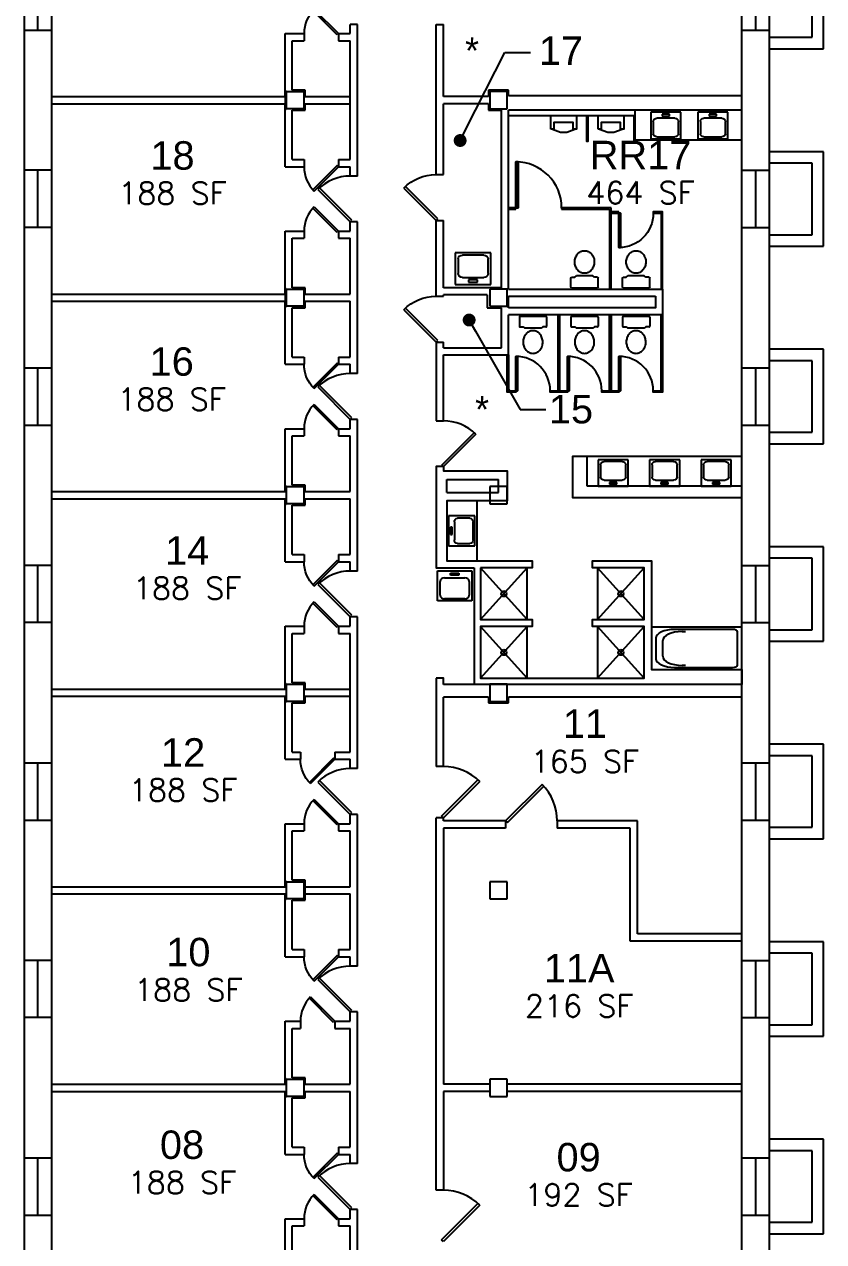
# Model space of a CAD drawing. Extents: x -1944 to 3278, y -2 to 3003.
# Drawn here: x 940 to 1498, y 1175 to 2026 of the extents above; entities that cross this region are included whole.
import ezdxf
from ezdxf import colors
from ezdxf.entities.mleader import LeaderData, LeaderLine
from ezdxf.enums import TextEntityAlignment as Align
from ezdxf.math import Vec2, Vec3

# ---------------------------------------------------------------- set-up
doc = ezdxf.new("R2010")
doc.units = 0
doc.header["$MEASUREMENT"] = 0
doc.layers.get('0').update_dxf_attribs({"linetype": 'CONTINUOUS'})
for name, color, linetype in [('A-DOOR', 2, 'CONTINUOUS'), ('A-FLOR-TPTN', 110, 'CONTINUOUS'), ('A-GLAZ', 2, 'CONTINUOUS'), ('A-SPAC-ANOT', 4, 'CONTINUOUS'), ('A-SPAC-RMNO', 4, 'CONTINUOUS'), ('A-SPAC-RMTW', 4, 'CONTINUOUS'), ('A-WALL', 7, 'CONTINUOUS'), ('P-FIXT', 140, 'CONTINUOUS'), ('S-COLS', 5, 'CONTINUOUS')]:
    doc.layers.add(name, color=color, linetype=linetype)
doc.styles.add('FAI1', font='arial.ttf')
doc.styles.add('ROMANS', font='ROMANS.shx')
doc.styles.add('SIMPLEX', font='simplex')

# ---------------------------------------------------------------- blocks, each defined once
blk = doc.blocks.new('AB141')
for p, q in [((1, 0.5), (0, 0.5)), ((0, 0.5), (0, -0.5)), ((0.743209, 0.45), (0.104929, 0.45)), ((1, -0.5), (1, 0.5)), ((0.05, 0.395071), (0.05, -0.395071)), ((0.624759, 0.4), (0.660817, 0.4)), ((0.874759, 0.186058), (0.874759, -0.186058)), ((0.95, -0.243209), (0.95, 0.243209)), ((0.660817, -0.4), (0.624759, -0.4)), ((0, -0.5), (1, -0.5)), ((0.104929, -0.45), (0.743209, -0.45))]:
    blk.add_line(p, q)
for centre, radius, start, end in [((0.104929, 0.395071), 0.054929, 90, 180), ((0.743209, 0.243209), 0.206791, 0, 90), ((0.660817, 0.186058), 0.213942, 0, 90), ((0.660817, -0.186058), 0.213942, 270, 0), ((0.743209, -0.243209), 0.206791, 270, 0), ((0.104929, -0.395071), 0.054929, 180, 270)]:
    blk.add_arc(centre, radius, start, end)
blk = doc.blocks.new('AH13A')
for p, q in [((1, 0.496), (0, 0.496)), ((0, 0.496), (0, -0.504)), ((0, -0.504), (1, 0.496)), ((1, -0.504), (0, 0.496)), ((1, -0.504), (1, 0.496)), ((0, -0.504), (1, -0.504))]:
    blk.add_line(p, q)
blk.add_circle((0.5, -0.004), 0.056)
blk = doc.blocks.new('AC141')
for p, q in [((0, 0.5), (1, 0.5)), ((0, -0.5), (0, 0.5)), ((0.346581, 0.4183), (0.810283, 0.4183)), ((1, 0.5), (1, -0.5)), ((0.0753, 0.12255), (0.145017, 0.12255)), ((0.0753, -0.12255), (0.0753, 0.12255)), ((0.145017, 0.12255), (0.145017, -0.12255)), ((0.226581, -0.2983), (0.226581, 0.2983)), ((0.930283, 0.2983), (0.930283, -0.2983)), ((0.145017, -0.12255), (0.0753, -0.12255)), ((1, -0.5), (0, -0.5)), ((0.810283, -0.4183), (0.346581, -0.4183))]:
    blk.add_line(p, q)
for centre, start, end in [((0.346581, 0.2983), 90, 180), ((0.810283, 0.2983), 0, 90), ((0.346581, -0.2983), 180, 270), ((0.810283, -0.2983), 270, 0)]:
    blk.add_arc(centre, 0.12, start, end)
blk = doc.blocks.new('AD131')
for p, q in [((0.03333, -0.475023), (0.03333, 0.475023)), ((0.05833, 0.500023), (0.298978, 0.500023)), ((0.323978, 0.475023), (0.323978, 0.362171)), ((0.323978, 0.362171), (0.354249, 0.298611)), ((0.354249, 0.298611), (0.354249, -0.298611)), ((0.323978, -0.362171), (0.354249, -0.298611)), ((0.05833, -0.500023), (0.298978, -0.500023)), ((0.323978, -0.475023), (0.323978, -0.362171))]:
    blk.add_line(p, q)
blk.add_lwpolyline([(1.033321, -0.002131, 0.084445), (1.00948, 0.138025, 0.091522), (0.944276, 0.252035, 0.103706), (0.835094, 0.337134, 0.134256), (0.729302, 0.357313, 0.114344), (0.615596, 0.330966, 0.103706), (0.514328, 0.252035, 0.091522), (0.449124, 0.138025, 0.084445), (0.425283, -0.002131, 0.084445), (0.449124, -0.142287, 0.091522), (0.514328, -0.256296, 0.103706), (0.615596, -0.335228, 0.114344), (0.729302, -0.361575, 0.114344), (0.843008, -0.335228, 0.103706), (0.944276, -0.256296, 0.091522), (1.00948, -0.142287, 0.084445)], format="xyb", close=True)
for centre, start, end in [((0.05833, 0.475023), 90, 180), ((0.298978, 0.475023), 0, 90), ((0.05833, -0.475023), 180, 270), ((0.298978, -0.475023), 270, 0)]:
    blk.add_arc(centre, 0.025, start, end)
blk = doc.blocks.new('AE141')
for p, q in [((0.499999, 0), (0.451388, 0)), ((0.451388, 0), (0.451388, -0.999997)), ((0.499999, -0.999997), (0.451388, -0.999997))]:
    blk.add_line(p, q)
blk.add_arc((0.499999, 0), 0.999997, 180, 270)
at = {"linetype": 'Continuous'}
for points in [[(0.451388, 0), (0.451388, -0.999997), (0.451388, -0.999997, 1), (0.451388, 0, 1)], [(0.499999, 0, 1), (0.499999, -0.999997, 1), (0.451388, -0.999997, 1), (0.451388, 0, 1)], [(0.499999, 0), (0.499999, 0, 1), (0.451388, 0, 1), (0.451388, 0)], [(0.499999, 0), (0.499999, -0.999997), (0.451388, -0.998815), (0.451388, 0)], [(0.499999, 0), (0.499999, -0.999997), (0.499999, -0.999997, 1), (0.499999, 0, 1)], [(0.499999, -0.999997), (0.499999, -0.999997, 1), (0.451388, -0.999997, 1), (0.451388, -0.998815)]]:
    blk.add_3dface(points, dxfattribs=at)
blk = doc.blocks.new('URINAL')
blk.add_lwpolyline([(-9, -9.6), (-9, 0), (9, 0), (9, -9.6), (6.75, -9.6), (6.75, -4.97), (-6.75, -4.97), (-6.75, -9.6)], close=True)
blk.add_lwpolyline([(-7.87, -9.6), (-2.12, -11.65), (2.12, -11.65), (7.87, -9.6)])
blk = doc.blocks.new('AWI002')
blk.add_line((-0.5, -1), (0.5, -1))
blk = doc.blocks.new('ADO001')
for p, q in [((0.207106, 0.707105), (-0.499999, 0)), ((-0.465625, -0.034373), (0.240643, 0.671896)), ((-0.499999, 0), (-0.465625, -0.034373))]:
    blk.add_line(p, q)
blk.add_arc((-0.499999, 0), 0.999997, 0, 45)
blk = doc.blocks.new('ADO101')
for p, q in [((0.465624, -0.034373), (-0.240645, 0.671896)), ((-0.207108, 0.707105), (0.499997, 0)), ((0.499997, 0), (0.465624, -0.034373))]:
    blk.add_line(p, q)
blk.add_arc((0.499997, 0), 0.999997, 135, 180)
blk = doc.blocks.new('FMGRM1')
at = {"style": 'FAI1'}
for tag, p in [('DATA1', (0, -0.2836)), ('DATA2', (0, -0.443)), ('DATA3', (0, -0.6024)), ('DATA4', (0, -0.7618)), ('DATA5', (0, -0.9213))]:
    blk.add_attdef(tag, text='', height=0.1172, dxfattribs=at).set_placement(p, align=Align.CENTER)
at = {"layer": 'A-SPAC-RMNO', "style": 'FAI1'}
blk.add_attdef('RMNUMB', text='', height=0.16, dxfattribs=at).set_placement((0, 0), align=Align.MIDDLE)
blk = doc.blocks.new('_Dot')
at = {"color": 0, "linetype": 'ByBlock', "lineweight": -2}
blk.add_line((-0.5, 0), (-1, 0), dxfattribs=at)
at = {"color": 0, "linetype": 'ByBlock', "const_width": 0.5}
blk.add_lwpolyline([(-0.25, 0, 1), (0.25, 0, 1)], format="xyb", close=True, dxfattribs=at)
blk = doc.blocks.new('SEECHART')
blk.add_text('*', height=0.15).set_placement((0, 0), align=Align.MIDDLE_CENTER)

msp = doc.modelspace()

# ---------------------------------------------------------------- linework, layer by layer
at = {"layer": 'A-FLOR-TPTN'}
for p, q in [((1283.09, 1897.52), (1278, 1897.52)), ((1349.59, 1897.52), (1315.09, 1897.52)), ((1349.59, 1840.63), (1349.59, 1897.52)), ((1278, 1896.52), (1283.09, 1896.52)), ((1315.09, 1896.52), (1348.59, 1896.52)), ((1348.59, 1896.52), (1348.59, 1840.63)), ((1355.09, 1894.63), (1349.59, 1894.63)), ((1349.59, 1893.63), (1355.09, 1893.63)), ((1355.09, 1893.63), (1355.09, 1894.63)), ((1312.59, 1840.63), (1313.59, 1840.63)), ((1348.59, 1840.63), (1349.59, 1840.63))]:
    msp.add_line(p, q, dxfattribs=at)
for points in [[(1283.09, 1896.52), (1283.09, 1897.52)], [(1315.09, 1897.52), (1315.09, 1896.52)], [(1385.59, 1840.63), (1385.59, 1893.63), (1385.59, 1893.63), (1385.59, 1894.63), (1379.09, 1894.63), (1379.09, 1893.63), (1384.59, 1893.63), (1384.59, 1840.63), (1385.59, 1840.63)], [(1313.59, 1822.63), (1313.59, 1769.63), (1319.09, 1769.63), (1319.09, 1768.63), (1307.09, 1768.63), (1307.09, 1769.63), (1312.59, 1769.63), (1312.59, 1822.63), (1313.59, 1822.63)], [(1349.59, 1822.63), (1349.59, 1769.63), (1355.09, 1769.63), (1355.09, 1768.63), (1343.09, 1768.63), (1343.09, 1769.63), (1348.59, 1769.63), (1348.59, 1822.63), (1349.59, 1822.63)], [(1385.59, 1822.63), (1385.59, 1769.63), (1385.59, 1769.63), (1385.59, 1768.63), (1379.09, 1768.63), (1379.09, 1769.63), (1384.59, 1769.63), (1384.59, 1822.63), (1385.59, 1822.63)], [(1278, 1794.63), (1278, 1769.63), (1283.09, 1769.63), (1283.09, 1768.63), (1277, 1768.63), (1277, 1769.63), (1277, 1769.63), (1277, 1794.63), (1278, 1794.63)]]:
    msp.add_lwpolyline(points, dxfattribs=at)
at = {"layer": 'A-WALL'}
for p, q in [((940, 762.63), (940, 2680.63)), ((1460, 2680.63), (1460, 870.23)), ((959, 2661.44), (959, 760.63)), ((1441, 868.63), (1441, 2661.63)), ((1498, 2008.63), (1498, 2074.63)), ((1490, 2016.63), (1490, 2066.63)), ((1167.5, 2019.13), (1167.5, 2025.63)), ((1172.5, 2025.63), (1167.5, 2025.63)), ((1172.5, 1919.63), (1172.5, 2025.63)), ((1227.5, 2025.63), (1232.5, 2025.63)), ((1227.5, 1942.38), (1227.5, 2025.63)), ((1232.5, 1975.13), (1232.5, 2025.63)), ((940, 2021.63), (959, 2021.63)), ((1122, 2019.13), (1135.25, 2019.13)), ((1122, 1975.13), (1122, 2019.13)), ((1135.25, 2019.13), (1135.25, 2014.13)), ((1159.25, 2019.13), (1167.5, 2019.13)), ((1159.25, 2019.13), (1159.25, 2014.13)), ((1441, 2021.63), (1460, 2021.63)), ((1460, 2016.63), (1490, 2016.63)), ((1127, 2014.13), (1135.25, 2014.13)), ((1127, 1979.63), (1127, 2014.13)), ((1159.25, 2014.13), (1167.5, 2014.13)), ((1167.5, 1931.13), (1167.5, 2014.13)), ((1460, 2008.63), (1498, 2008.63)), ((959, 1975.13), (1122, 1975.13)), ((1122, 1979.63), (1122, 1965.63)), ((1136, 1979.63), (1127, 1979.63)), ((1136, 1975.13), (1136, 1979.63)), ((1136, 1975.13), (1167.5, 1975.13)), ((1264, 1975.13), (1232.5, 1975.13)), ((1278, 1979.63), (1264, 1979.63)), ((1264, 1979.63), (1264, 1975.13)), ((1278, 1975.63), (1278, 1979.63)), ((1441, 1975.63), (1278, 1975.63)), ((959, 1970.13), (1122, 1970.13)), ((1122, 1926.13), (1122, 1970.13)), ((1127, 1965.63), (1136, 1965.63)), ((1127, 1931.13), (1127, 1965.63)), ((1136, 1965.63), (1136, 1970.13)), ((1136, 1970.13), (1167.5, 1970.13)), ((1264, 1970.13), (1232.5, 1970.13)), ((1232.5, 1920.63), (1232.5, 1970.13)), ((1264, 1970.13), (1264, 1965.63)), ((1264, 1965.63), (1273, 1965.63)), ((1273, 1841.63), (1273, 1965.63)), ((1441, 1965.63), (1278, 1965.63)), ((1278, 1840.63), (1278, 1965.63)), ((1278, 1962), (1366.5, 1962)), ((1227.5, 1920.63), (1227.5, 1942.38)), ((1127, 1931.13), (1135.25, 1931.13)), ((1135.25, 1931.13), (1135.25, 1926.13)), ((1159.25, 1931.13), (1167.5, 1931.13)), ((1159.25, 1931.13), (1159.25, 1926.13)), ((1498, 1936.63), (1460, 1936.63)), ((1498, 1870.63), (1498, 1936.63)), ((959, 1923.63), (940, 1923.63)), ((1122, 1926.13), (1135.25, 1926.13)), ((1159.25, 1926.13), (1167.5, 1926.13)), ((1167.5, 1919.63), (1167.5, 1926.13)), ((1441, 1923.63), (1460, 1923.63)), ((1490, 1928.63), (1460, 1928.63)), ((1490, 1878.63), (1490, 1928.63)), ((1172.5, 1919.63), (1167.5, 1919.63)), ((1227.5, 1920.63), (1232.5, 1920.63)), ((1227.5, 1888.63), (1232.5, 1888.63)), ((1227.5, 1835.63), (1227.5, 1888.63)), ((1232.5, 1841.63), (1232.5, 1888.63)), ((959, 1883.63), (940, 1883.63)), ((1122, 1881.13), (1135.25, 1881.13)), ((1122, 1837.13), (1122, 1881.13)), ((1135.25, 1881.13), (1135.25, 1876.13)), ((1159.25, 1881.13), (1167.5, 1881.13)), ((1159.25, 1881.13), (1159.25, 1876.13)), ((1167.5, 1881.13), (1167.5, 1887.63)), ((1172.5, 1887.63), (1167.5, 1887.63)), ((1172.5, 1781.63), (1172.5, 1887.63)), ((1441, 1883.63), (1460, 1883.63)), ((1127, 1876.13), (1135.25, 1876.13)), ((1127, 1841.63), (1127, 1876.13)), ((1159.25, 1876.13), (1167.5, 1876.13)), ((1167.5, 1837.13), (1167.5, 1876.13)), ((1460, 1878.63), (1490, 1878.63)), ((1460, 1870.63), (1498, 1870.63)), ((959, 1837.13), (1122, 1837.13)), ((1122, 1841.63), (1122, 1827.63)), ((1136, 1841.63), (1127, 1841.63)), ((1136, 1837.13), (1136, 1841.63)), ((1136, 1837.13), (1167.5, 1837.13)), ((1273, 1841.63), (1232.5, 1841.63)), ((959, 1832.13), (1122, 1832.13)), ((1122, 1788.13), (1122, 1832.13)), ((1136, 1827.63), (1136, 1832.13)), ((1136, 1832.13), (1167.5, 1832.13)), ((1167.5, 1793.13), (1167.5, 1832.13)), ((1227.5, 1835.63), (1232.5, 1835.63)), ((1263, 1836.63), (1232.5, 1836.63)), ((1263, 1836.63), (1263, 1827.63)), ((1278, 1827.63), (1278, 1835.63)), ((1127, 1827.63), (1136, 1827.63)), ((1127, 1793.13), (1127, 1827.63)), ((1263, 1827.63), (1273, 1827.63)), ((1273, 1799.63), (1273, 1827.63)), ((1278, 1794.63), (1278, 1822.63)), ((1227.5, 1803.63), (1232.5, 1803.63)), ((1232.5, 1799.63), (1232.5, 1803.63)), ((1232.5, 1799.63), (1273, 1799.63)), ((1232.5, 1794.63), (1278, 1794.63)), ((1498, 1798.63), (1460, 1798.63)), ((1498, 1732.63), (1498, 1798.63)), ((1122, 1788.13), (1135.25, 1788.13)), ((1127, 1793.13), (1135.25, 1793.13)), ((1135.25, 1793.13), (1135.25, 1788.13)), ((1159.25, 1793.13), (1167.5, 1793.13)), ((1159.25, 1793.13), (1159.25, 1788.13)), ((1159.25, 1788.13), (1167.5, 1788.13)), ((1167.5, 1781.63), (1167.5, 1788.13)), ((1490, 1790.63), (1460, 1790.63)), ((1490, 1740.63), (1490, 1790.63)), ((940, 1785.63), (959, 1785.63)), ((1172.5, 1781.63), (1167.5, 1781.63)), ((1441, 1785.63), (1460, 1785.63)), ((1232.5, 1772.63), (1232.5, 1773.63)), ((940, 1745.63), (959, 1745.63)), ((1167.5, 1743.13), (1167.5, 1749.63)), ((1172.5, 1749.63), (1167.5, 1749.63)), ((1172.5, 1643.63), (1172.5, 1749.63)), ((1441, 1745.63), (1460, 1745.63)), ((1122, 1743.13), (1135.25, 1743.13)), ((1122, 1699.13), (1122, 1743.13)), ((1127, 1738.13), (1135.25, 1738.13)), ((1127, 1703.63), (1127, 1738.13)), ((1135.25, 1743.13), (1135.25, 1738.13)), ((1159.25, 1743.13), (1167.5, 1743.13)), ((1159.25, 1743.13), (1159.25, 1738.13)), ((1159.25, 1738.13), (1167.5, 1738.13)), ((1167.5, 1699.13), (1167.5, 1738.13)), ((1460, 1740.63), (1490, 1740.63)), ((1460, 1732.63), (1498, 1732.63)), ((1122, 1703.63), (1122, 1699.13)), ((1136, 1703.63), (1127, 1703.63)), ((1136, 1699.13), (1136, 1703.63)), ((959, 1699.13), (1122, 1699.13)), ((959, 1694.13), (1122, 1694.13)), ((1122, 1650.13), (1122, 1694.13)), ((1122, 1694.13), (1122, 1689.63)), ((1136, 1699.13), (1167.5, 1699.13)), ((1136, 1689.63), (1136, 1694.13)), ((1136, 1694.13), (1167.5, 1694.13)), ((1167.5, 1655.13), (1167.5, 1694.13)), ((1127, 1689.63), (1136, 1689.63)), ((1127, 1655.13), (1127, 1689.63)), ((1498, 1660.63), (1460, 1660.63)), ((1498, 1594.63), (1498, 1660.63)), ((1122, 1650.13), (1135.25, 1650.13)), ((1127, 1655.13), (1135.25, 1655.13)), ((1135.25, 1655.13), (1135.25, 1650.13)), ((1159.25, 1655.13), (1167.5, 1655.13)), ((1159.25, 1655.13), (1159.25, 1650.13)), ((1159.25, 1650.13), (1167.5, 1650.13)), ((1167.5, 1643.63), (1167.5, 1650.13)), ((1490, 1652.63), (1460, 1652.63)), ((1490, 1602.63), (1490, 1652.63)), ((959, 1647.63), (940, 1647.63)), ((1172.5, 1643.63), (1167.5, 1643.63)), ((1441, 1647.63), (1460, 1647.63)), ((959, 1607.63), (940, 1607.63)), ((1167.5, 1605.13), (1167.5, 1611.63)), ((1172.5, 1611.63), (1167.5, 1611.63)), ((1172.5, 1505.63), (1172.5, 1611.63)), ((1441, 1607.63), (1460, 1607.63)), ((1122, 1605.13), (1135.25, 1605.13)), ((1122, 1561.13), (1122, 1605.13)), ((1127, 1600.13), (1135.25, 1600.13)), ((1127, 1565.63), (1127, 1600.13)), ((1135.25, 1605.13), (1135.25, 1600.13)), ((1159.25, 1605.13), (1167.5, 1605.13)), ((1159.25, 1605.13), (1159.25, 1600.13)), ((1159.25, 1600.13), (1167.5, 1600.13)), ((1167.5, 1517.13), (1167.5, 1600.13)), ((1460, 1602.63), (1490, 1602.63)), ((1460, 1594.63), (1498, 1594.63)), ((1122, 1565.63), (1122, 1561.13)), ((1136, 1565.63), (1127, 1565.63)), ((1136, 1561.13), (1136, 1565.63)), ((1227.5, 1568.83), (1227.5, 1507.13)), ((959, 1561.13), (1122, 1561.13)), ((1136, 1561.13), (1167.5, 1561.13)), ((959, 1556.13), (1122, 1556.13)), ((1122, 1512.13), (1122, 1556.13)), ((1122, 1556.13), (1122, 1551.63)), ((1127, 1551.63), (1136, 1551.63)), ((1127, 1517.13), (1127, 1551.63)), ((1136, 1551.63), (1136, 1556.13)), ((1136, 1556.13), (1167.5, 1556.13)), ((1264, 1555.63), (1232.5, 1555.63)), ((1232.5, 1507.13), (1232.5, 1555.63)), ((1264, 1555.63), (1264, 1551.63)), ((1264, 1551.63), (1278, 1551.63)), ((1278, 1551.63), (1278, 1555.63)), ((1441, 1555.63), (1278, 1555.63)), ((1498, 1522.63), (1460, 1522.63)), ((1498, 1456.63), (1498, 1522.63)), ((1127, 1517.13), (1132.75, 1517.13)), ((1132.75, 1517.13), (1132.75, 1512.13)), ((1156.75, 1517.13), (1167.5, 1517.13)), ((1156.75, 1517.13), (1156.75, 1512.13)), ((1490, 1514.63), (1460, 1514.63)), ((1490, 1464.63), (1490, 1514.63)), ((940, 1509.63), (959, 1509.63)), ((1122, 1512.13), (1132.75, 1512.13)), ((1156.75, 1512.13), (1167.5, 1512.13)), ((1167.5, 1505.63), (1167.5, 1512.13)), ((1172.5, 1505.63), (1167.5, 1505.63)), ((1232.5, 1507.13), (1227.5, 1507.13)), ((1441, 1509.63), (1460, 1509.63)), ((1167.5, 1467.13), (1167.5, 1473.63)), ((1172.5, 1473.63), (1167.5, 1473.63)), ((1172.5, 1367.63), (1172.5, 1473.63)), ((940, 1469.63), (959, 1469.63)), ((1122, 1467.13), (1135.25, 1467.13)), ((1122, 1423.13), (1122, 1467.13)), ((1135.25, 1467.13), (1135.25, 1462.13)), ((1159.25, 1467.13), (1167.5, 1467.13)), ((1159.25, 1467.13), (1159.25, 1462.13)), ((1232.5, 1471.13), (1227.5, 1471.13)), ((1227.5, 1211.13), (1227.5, 1471.13)), ((1232.5, 1469.13), (1232.5, 1471.13)), ((1276, 1469.13), (1232.5, 1469.13)), ((1232.5, 1464.13), (1232.5, 1285.13)), ((1276, 1464.13), (1232.5, 1464.13)), ((1276, 1469.13), (1276, 1464.13)), ((1368, 1469.13), (1312, 1469.13)), ((1312, 1469.13), (1312, 1464.13)), ((1363, 1464.13), (1312, 1464.13)), ((1363, 1385.13), (1363, 1464.13)), ((1368, 1390.13), (1368, 1469.13)), ((1441, 1469.63), (1460, 1469.63)), ((1460, 1464.63), (1490, 1464.63)), ((1127, 1462.13), (1135.25, 1462.13)), ((1127, 1427.63), (1127, 1462.13)), ((1159.25, 1462.13), (1167.5, 1462.13)), ((1167.5, 1423.13), (1167.5, 1462.13)), ((1460, 1456.63), (1498, 1456.63)), ((959, 1423.13), (1122, 1423.13)), ((1122, 1427.63), (1122, 1423.13)), ((1136, 1427.63), (1127, 1427.63)), ((1136, 1413.63), (1136, 1427.63)), ((1136, 1423.13), (1167.5, 1423.13)), ((959, 1418.13), (1122, 1418.13)), ((1122, 1374.13), (1122, 1418.13)), ((1122, 1418.13), (1122, 1413.63)), ((1127, 1413.63), (1136, 1413.63)), ((1127, 1379.13), (1127, 1413.63)), ((1136, 1418.13), (1167.5, 1418.13)), ((1167.5, 1379.13), (1167.5, 1418.13)), ((1441, 1390.13), (1368, 1390.13)), ((1127, 1379.13), (1135.25, 1379.13)), ((1135.25, 1379.13), (1135.25, 1374.13)), ((1159.25, 1379.13), (1167.5, 1379.13)), ((1159.25, 1379.13), (1159.25, 1374.13)), ((1441, 1385.13), (1363, 1385.13)), ((1498, 1384.63), (1460, 1384.63)), ((1498, 1318.63), (1498, 1384.63)), ((959, 1371.63), (940, 1371.63)), ((1122, 1374.13), (1135.25, 1374.13)), ((1159.25, 1374.13), (1167.5, 1374.13)), ((1167.5, 1367.63), (1167.5, 1374.13)), ((1441, 1371.63), (1460, 1371.63)), ((1490, 1376.63), (1460, 1376.63)), ((1490, 1326.63), (1490, 1376.63)), ((1172.5, 1367.63), (1167.5, 1367.63)), ((1167.5, 1329.13), (1167.5, 1335.63)), ((1172.5, 1335.63), (1167.5, 1335.63)), ((1172.5, 1229.63), (1172.5, 1335.63)), ((959, 1331.63), (940, 1331.63)), ((1122, 1329.13), (1132.75, 1329.13)), ((1122, 1285.13), (1122, 1329.13)), ((1132.75, 1329.13), (1132.75, 1324.13)), ((1156.75, 1329.13), (1167.5, 1329.13)), ((1156.75, 1329.13), (1156.75, 1324.13)), ((1441, 1331.63), (1460, 1331.63)), ((1127, 1324.13), (1132.75, 1324.13)), ((1127, 1289.63), (1127, 1324.13)), ((1156.75, 1324.13), (1167.5, 1324.13)), ((1167.5, 1285.13), (1167.5, 1324.13)), ((1460, 1326.63), (1490, 1326.63)), ((1460, 1318.63), (1498, 1318.63)), ((959, 1285.13), (1122, 1285.13)), ((1122, 1289.63), (1122, 1285.13)), ((1136, 1289.63), (1127, 1289.63)), ((1136, 1285.13), (1136, 1289.63)), ((1136, 1285.13), (1167.5, 1285.13)), ((1265, 1285.13), (1232.5, 1285.13)), ((1441, 1285.13), (1277, 1285.13)), ((959, 1280.13), (1122, 1280.13)), ((1122, 1236.13), (1122, 1280.13)), ((1122, 1280.13), (1122, 1275.63)), ((1136, 1275.63), (1136, 1280.13)), ((1136, 1280.13), (1167.5, 1280.13)), ((1167.5, 1241.13), (1167.5, 1280.13)), ((1265, 1280.13), (1232.5, 1280.13)), ((1232.5, 1280.13), (1232.5, 1211.13)), ((1441, 1280.13), (1277, 1280.13)), ((1127, 1275.63), (1136, 1275.63)), ((1127, 1241.13), (1127, 1275.63)), ((1498, 1246.63), (1460, 1246.63)), ((1498, 1180.63), (1498, 1246.63)), ((940, 1233.63), (959, 1233.63)), ((1122, 1236.13), (1135.25, 1236.13)), ((1127, 1241.13), (1135.25, 1241.13)), ((1135.25, 1241.13), (1135.25, 1236.13)), ((1159.25, 1241.13), (1167.5, 1241.13)), ((1159.25, 1241.13), (1159.25, 1236.13)), ((1159.25, 1236.13), (1167.5, 1236.13)), ((1167.5, 1229.63), (1167.5, 1236.13)), ((1441, 1233.63), (1460, 1233.63)), ((1490, 1238.63), (1460, 1238.63)), ((1490, 1188.63), (1490, 1238.63)), ((1172.5, 1229.63), (1167.5, 1229.63)), ((1232.5, 1211.13), (1227.5, 1211.13)), ((940, 1193.63), (959, 1193.63)), ((1122, 1191.13), (1135.25, 1191.13)), ((1122, 1147.13), (1122, 1191.13)), ((1135.25, 1191.13), (1135.25, 1186.13)), ((1159.25, 1191.13), (1167.5, 1191.13)), ((1159.25, 1191.13), (1159.25, 1186.13)), ((1167.5, 1191.13), (1167.5, 1197.63)), ((1172.5, 1197.63), (1167.5, 1197.63)), ((1172.5, 1091.63), (1172.5, 1197.63)), ((1441, 1193.63), (1460, 1193.63)), ((1127, 1186.13), (1135.25, 1186.13)), ((1127, 1151.63), (1127, 1186.13)), ((1159.25, 1186.13), (1167.5, 1186.13)), ((1167.5, 1147.13), (1167.5, 1186.13)), ((1460, 1188.63), (1490, 1188.63)), ((1460, 1180.63), (1498, 1180.63))]:
    msp.add_line(p, q, dxfattribs=at)
for points in [[(1278, 1840.63), (1385.59, 1840.63)], [(1385.59, 1840.63), (1385.59, 1822.63), (1278, 1822.63)], [(1232.5, 1835.63), (1232.5, 1836.63)], [(1278, 1835.63), (1380.59, 1835.63)], [(1380.59, 1835.63), (1380.59, 1827.63), (1278, 1827.63)], [(1227.5, 1803.63), (1227.5, 1748.63)], [(1227.5, 1748.63), (1232.5, 1748.63), (1232.5, 1794.63)], [(1441, 1694.91), (1323, 1694.91), (1323, 1723.91), (1441, 1723.91)], [(1333, 1702.91), (1333, 1723.91)], [(1232.5, 1716.63), (1227.5, 1716.63), (1227.5, 1645.83), (1254, 1645.83)], [(1232.5, 1716.63), (1232.5, 1713.63), (1277, 1713.63), (1277, 1692.63), (1235, 1692.63), (1235, 1650.83), (1294.5, 1650.83), (1294.5, 1645.83), (1258.5, 1645.83)], [(1235, 1707.63), (1271, 1707.63)], [(1235, 1698.63), (1235, 1707.63)], [(1271, 1698.63), (1271, 1707.63)], [(1441, 1702.91), (1333, 1702.91)], [(1235, 1698.63), (1271, 1698.63)], [(1258.5, 1645.83), (1258.5, 1609.83), (1294.5, 1609.83), (1294.5, 1604.83), (1258.5, 1604.83), (1258.5, 1568.83), (1372.73, 1568.83), (1372.73, 1604.83), (1336.73, 1604.83), (1336.73, 1609.83), (1372.73, 1609.83), (1372.73, 1645.83), (1336.73, 1645.83), (1336.73, 1650.83), (1377.73, 1650.83), (1377.73, 1574.83), (1441, 1574.83), (1441, 1568.83), (1441, 1564.33), (1232.5, 1564.33)], [(1254, 1645.83), (1254, 1564.33)], [(1232.5, 1564.33), (1232.5, 1568.83), (1227.5, 1568.83)]]:
    msp.add_lwpolyline(points, dxfattribs=at)
at = {"layer": 'P-FIXT'}
for p, q in [((1366.5, 1944.63), (1366.5, 1965.63)), ((1441, 1944.63), (1366.5, 1944.63))]:
    msp.add_line(p, q, dxfattribs=at)
for points in [[(1332.5, 1962), (1332.5, 1944), (1333.5, 1944), (1333.5, 1962)], [(1365.5, 1962), (1365.5, 1944), (1366.5, 1944), (1366.5, 1962)], [(1256, 1692.63), (1256, 1650.83)]]:
    msp.add_lwpolyline(points, dxfattribs=at)
at = {"layer": 'S-COLS'}
for p, q in [((1123, 1966.63), (1123, 1978.63)), ((1123, 1978.63), (1135, 1978.63)), ((1135, 1978.63), (1135, 1966.63)), ((1277, 1978.63), (1265, 1978.63)), ((1265, 1978.63), (1265, 1966.63)), ((1277, 1966.63), (1277, 1978.63)), ((1135, 1966.63), (1123, 1966.63)), ((1265, 1966.63), (1277, 1966.63)), ((1123, 1828.63), (1123, 1840.63)), ((1123, 1840.63), (1135, 1840.63)), ((1135, 1840.63), (1135, 1828.63)), ((1277, 1840.63), (1265, 1840.63)), ((1265, 1840.63), (1265, 1828.63)), ((1277, 1828.63), (1277, 1840.63)), ((1135, 1828.63), (1123, 1828.63)), ((1265, 1828.63), (1277, 1828.63)), ((1123, 1690.63), (1123, 1702.63)), ((1123, 1702.63), (1135, 1702.63)), ((1135, 1702.63), (1135, 1690.63)), ((1277, 1702.63), (1265, 1702.63)), ((1265, 1702.63), (1265, 1690.63)), ((1277, 1690.63), (1277, 1702.63)), ((1135, 1690.63), (1123, 1690.63)), ((1265, 1690.63), (1277, 1690.63)), ((1123, 1552.63), (1123, 1564.63)), ((1123, 1564.63), (1135, 1564.63)), ((1135, 1564.63), (1135, 1552.63)), ((1277, 1564.63), (1265, 1564.63)), ((1265, 1564.63), (1265, 1552.63)), ((1277, 1552.63), (1277, 1564.63)), ((1135, 1552.63), (1123, 1552.63)), ((1265, 1552.63), (1277, 1552.63)), ((1123, 1414.63), (1123, 1426.63)), ((1123, 1426.63), (1135, 1426.63)), ((1135, 1426.63), (1135, 1414.63)), ((1277, 1426.63), (1265, 1426.63)), ((1265, 1426.63), (1265, 1414.63)), ((1277, 1414.63), (1277, 1426.63)), ((1135, 1414.63), (1123, 1414.63)), ((1265, 1414.63), (1277, 1414.63)), ((1123, 1276.63), (1123, 1288.63)), ((1123, 1288.63), (1135, 1288.63)), ((1135, 1288.63), (1135, 1276.63)), ((1277, 1288.63), (1265, 1288.63)), ((1265, 1288.63), (1265, 1276.63)), ((1277, 1276.63), (1277, 1288.63)), ((1135, 1276.63), (1123, 1276.63)), ((1265, 1276.63), (1277, 1276.63))]:
    msp.add_line(p, q, dxfattribs=at)

# ---------------------------------------------------------------- block references
at = {"layer": 'A-DOOR', "zscale": 80}
for name, p, xscale, yscale in [('ADO101', (1147.25, 2019.13), 24, 24), ('ADO101', (1147.25, 1881.13), 24, 24), ('ADO101', (1147.25, 1743.13), 24, 24), ('ADO101', (1147.25, 1605.13), 24, 24), ('ADO001', (1294, 1469.13), 36, 36), ('ADO101', (1147.25, 1467.13), 24, 24), ('ADO101', (1144.75, 1329.13), 24, 24), ('ADO101', (1147.25, 1191.13), 24, 24)]:
    msp.add_blockref(name, p, dxfattribs=dict(at, xscale=xscale, yscale=yscale))
for name, p, xscale, yscale, rotation in [('ADO001', (1147.25, 1926.13), 24, 24, 180), ('ADO001', (1167.5, 1903.63), 32, 32, 90), ('ADO101', (1227.5, 1904.63), -32, 32, 90), ('ADO101', (1227.5, 1819.63), -32, 32, 90), ('ADO101', (1147.25, 1788.13), -24, 24, 180), ('ADO001', (1167.5, 1765.63), 32, 32, 90), ('ADO101', (1232.5, 1732.63), 32, 32, 270), ('ADO101', (1147.25, 1650.13), -24, 24, 180), ('ADO001', (1167.5, 1627.63), 32, 32, 90), ('ADO101', (1144.75, 1512.13), -24, 24, 180), ('ADO001', (1167.5, 1489.63), 32, 32, 90), ('ADO101', (1232.5, 1489.13), 36, 36, 270), ('ADO101', (1147.25, 1374.13), -24, 24, 180), ('ADO001', (1167.5, 1351.63), 32, 32, 90), ('ADO101', (1147.25, 1236.13), -24, 24, 180), ('ADO001', (1167.5, 1213.63), 32, 32, 90), ('ADO101', (1232.5, 1193.13), 36, 36, 270)]:
    msp.add_blockref(name, p, dxfattribs=dict(at, xscale=xscale, yscale=yscale, rotation=rotation))
at = {"layer": 'A-FLOR-TPTN'}
for p, xscale, yscale, zscale, rotation in [((1299.09, 1897.52), 32.00007203512308, 32.00007203512308, 80.00018008780769, 180.0000020000186), ((1367.09, 1893.63), -24, 24, 60, 1.999999925672569e-06), ((1295.09, 1769.63), 24, 24, 60, 179.999998), ((1331.09, 1769.63), 24, 24, 60, 179.999998), ((1367.09, 1769.63), 24, 24, 60, 179.999998)]:
    msp.add_blockref('AE141', p, dxfattribs=dict(at, xscale=xscale, yscale=yscale, zscale=zscale, rotation=rotation))
at = {"layer": 'A-GLAZ', "xscale": 40, "zscale": 36}
for p, yscale, rotation in [((940, 2041.63), 9.501261, 90), ((1460, 2041.63), 9.5, 270), ((940, 1903.63), 9.501261, 90), ((1460, 1903.63), 9.5, 270), ((940, 1765.63), 9.501261, 90), ((1460, 1765.63), 9.5, 270), ((940, 1627.63), 9.501261, 90), ((1460, 1627.63), 9.5, 270), ((940, 1489.63), 9.501261, 90), ((1460, 1489.63), 9.5, 270), ((940, 1351.63), 9.501261, 90), ((1460, 1351.63), 9.5, 270), ((940, 1213.63), 9.501261, 90), ((1460, 1213.63), 9.5, 270)]:
    msp.add_blockref('AWI002', p, dxfattribs=dict(at, yscale=yscale, rotation=rotation))
at = {"layer": 'A-SPAC-ANOT', "xscale": 124.1, "yscale": 124.1, "zscale": 124.1}
for p in [(1252.53, 2007.25), (1259.56, 1756.6)]:
    msp.add_blockref('SEECHART', p, dxfattribs=at)
at = {"layer": 'A-SPAC-RMTW'}
ref = msp.add_blockref('FMGRM1', (1314.58, 2007.25), dxfattribs=dict(at, xscale=124.0999999999999, yscale=124.0999999999999, zscale=124.0999999999999))
ref.add_attrib('RMNUMB', '17', dxfattribs={"layer": 'A-SPAC-RMNO', "height": 19.856, "style": 'FAI1'}).set_placement((1314.58, 2007.25), align=Align.MIDDLE)
ref = msp.add_blockref('FMGRM1', (1043.41, 1934.04), dxfattribs=dict(at, xscale=124.0999999999999, yscale=124.0999999999999, zscale=124.0999999999999))
ref.add_attrib('RMNUMB', '18', dxfattribs={"layer": 'A-SPAC-RMNO', "height": 19.856, "style": 'FAI1'}).set_placement((1043.41, 1934.04), align=Align.MIDDLE)
ref = msp.add_blockref('FMGRM1', (1370.2, 1934.36), dxfattribs=dict(at, xscale=124.0999999999999, yscale=124.0999999999999, zscale=124.0999999999999))
ref.add_attrib('RMNUMB', 'RR17', dxfattribs={"layer": 'A-SPAC-RMNO', "height": 19.856, "style": 'FAI1'}).set_placement((1370.2, 1934.36), align=Align.MIDDLE)
ref = msp.add_blockref('FMGRM1', (1042.86, 1790.06), dxfattribs=dict(at, xscale=124.0999999999999, yscale=124.0999999999999, zscale=124.0999999999999))
ref.add_attrib('RMNUMB', '16', dxfattribs={"layer": 'A-SPAC-RMNO', "height": 19.856, "style": 'FAI1'}).set_placement((1042.86, 1790.06), align=Align.MIDDLE)
ref = msp.add_blockref('FMGRM1', (1321.61, 1756.6), dxfattribs=dict(at, xscale=124.1, yscale=124.1, zscale=124.1))
ref.add_attrib('RMNUMB', '15', dxfattribs={"layer": 'A-SPAC-RMNO', "height": 19.856, "style": 'FAI1'}).set_placement((1321.61, 1756.6), align=Align.MIDDLE)
ref = msp.add_blockref('FMGRM1', (1053.68, 1658.05), dxfattribs=dict(at, xscale=124.0999999999999, yscale=124.0999999999999, zscale=124.0999999999999))
ref.add_attrib('RMNUMB', '14', dxfattribs={"layer": 'A-SPAC-RMNO', "height": 19.856, "style": 'FAI1'}).set_placement((1053.68, 1658.05), align=Align.MIDDLE)
ref = msp.add_blockref('FMGRM1', (1331.38, 1537.01), dxfattribs=dict(at, xscale=124.0999999999999, yscale=124.0999999999999, zscale=124.0999999999999))
ref.add_attrib('RMNUMB', '11', dxfattribs={"layer": 'A-SPAC-RMNO', "height": 19.856, "style": 'FAI1'}).set_placement((1331.38, 1537.01), align=Align.MIDDLE)
ref = msp.add_blockref('FMGRM1', (1050.82, 1517.08), dxfattribs=dict(at, xscale=124.0999999999999, yscale=124.0999999999999, zscale=124.0999999999999))
ref.add_attrib('RMNUMB', '12', dxfattribs={"layer": 'A-SPAC-RMNO', "height": 19.856, "style": 'FAI1'}).set_placement((1050.82, 1517.08), align=Align.MIDDLE)
ref = msp.add_blockref('FMGRM1', (1054.5, 1377.48), dxfattribs=dict(at, xscale=124.0999999999999, yscale=124.0999999999999, zscale=124.0999999999999))
ref.add_attrib('RMNUMB', '10', dxfattribs={"layer": 'A-SPAC-RMNO', "height": 19.856, "style": 'FAI1'}).set_placement((1054.5, 1377.48), align=Align.MIDDLE)
ref = msp.add_blockref('FMGRM1', (1327.33, 1366.18), dxfattribs=dict(at, xscale=124.0999999999999, yscale=124.0999999999999, zscale=124.0999999999999))
ref.add_attrib('RMNUMB', '11A', dxfattribs={"layer": 'A-SPAC-RMNO', "height": 19.856, "style": 'FAI1'}).set_placement((1327.33, 1366.18), align=Align.MIDDLE)
ref = msp.add_blockref('FMGRM1', (1050.06, 1242.86), dxfattribs=dict(at, xscale=124.0999999999999, yscale=124.0999999999999, zscale=124.0999999999999))
ref.add_attrib('RMNUMB', '08', dxfattribs={"layer": 'A-SPAC-RMNO', "height": 19.856, "style": 'FAI1'}).set_placement((1050.06, 1242.86), align=Align.MIDDLE)
ref = msp.add_blockref('FMGRM1', (1326.95, 1234.17), dxfattribs=dict(at, xscale=124.0999999999999, yscale=124.0999999999999, zscale=124.0999999999999))
ref.add_attrib('RMNUMB', '09', dxfattribs={"layer": 'A-SPAC-RMNO', "height": 19.856, "style": 'FAI1'}).set_placement((1326.95, 1234.17), align=Align.MIDDLE)
at = {"layer": 'P-FIXT'}
for p in [(1316.5, 1962), (1349.5, 1962)]:
    msp.add_blockref('URINAL', p, dxfattribs=at)
for name, p, xscale, yscale, zscale, rotation in [('AC141', (1387.78, 1964.19), -18.49741868272129, 21.01979395763783, 7.567125824749619, 90), ('AC141', (1420.72, 1964.19), -18.49741868272129, 21.01979395763783, 7.567125824749619, 90), ('AC141', (1253.23, 1843.88), -22, 25, 9, 270), ('AD131', (1331.09, 1840.63), -26, 19, 12, 270.000002), ('AD131', (1367.09, 1840.63), -26, 19, 12, 270.000002), ('AD131', (1295.09, 1822.63), 26, 19, 12, 269.999998), ('AD131', (1331.09, 1822.63), 26, 19, 12, 269.999998), ('AD131', (1367.09, 1822.63), 26, 19, 12, 269.999998), ('AC141', (1351, 1702.91), -18.49741868272129, 21.01979395763783, 7.567125824749619, 270), ('AC141', (1387, 1702.91), -18.49741868272129, 21.01979395763783, 7.567125824749619, 270), ('AC141', (1423, 1702.91), -18.49741868272129, 21.01979395763783, 7.567125824749619, 270), ('AC141', (1236, 1671.73), -18.49741868272129, 21.01979395763783, 7.567125824749619, 180), ('AC141', (1240.39, 1643.75), 21, 24, 9, 270), ('AB141', (1441, 1589.59), 63.265625, 29.52395833333333, 18.9796875, 180)]:
    msp.add_blockref(name, p, dxfattribs=dict(at, xscale=xscale, yscale=yscale, zscale=zscale, rotation=rotation))
at = {"layer": 'P-FIXT', "xscale": 32.57142857142846, "yscale": 35.99999999999987, "zscale": 61.71428571428549}
for p in [(1258.5, 1627.97), (1340.16, 1627.97), (1258.5, 1586.97), (1340.16, 1586.97)]:
    msp.add_blockref('AH13A', p, dxfattribs=at)

# ---------------------------------------------------------------- texts
at = {"layer": 'A-SPAC-ANOT', "style": 'ROMANS'}
for s, p in [('188 SF', (1043.41, 1899.91)), ('464 SF', (1370.2, 1900.24)), ('188 SF', (1042.86, 1755.94)), ('188 SF', (1053.68, 1623.92)), ('165 SF', (1331.38, 1502.88)), ('188 SF', (1050.82, 1482.95)), ('188 SF', (1054.5, 1343.35)), ('216 SF', (1327.33, 1332.05)), ('188 SF', (1050.06, 1208.73)), ('192 SF', (1326.95, 1200.04))]:
    msp.add_text(s, height=15.512, dxfattribs=at).set_placement(p, align=Align.CENTER)

# ---------------------------------------------------------------- leaders
at = {"layer": 'A-SPAC-RMTW'}
ml = msp.add_multileader_mtext('Standard', dxfattribs=at)
ml.set_content('', color=256, style='SIMPLEX')
ml.set_leader_properties()
ml.set_arrow_properties(name='DOT')
ml.build(insert=Vec2(0, 0))
ml.multileader.update_dxf_attribs({"text_left_attachment_type": 2, "text_right_attachment_type": 2, "dogleg_length": 0.0938, "arrow_head_size": 9, "scale": 192})
ctx = ml.context
ctx.base_point, ctx.scale, ctx.char_height, ctx.arrow_head_size, ctx.landing_gap_size, ctx.plane_origin = Vec3(1293.45, 2005.92), 192, 18, 9, 6, Vec3(1244.23, 1944.46)
ctx.left_attachment, ctx.right_attachment = 2, 2
notes = []
notes.append((ctx, [(0, (1, 1, 0), (1275.45, 2005.92), (1, 0), 18, [(0, [(1244.23, 1944.46)], 0, [])])]))
ctx.mtext.insert, ctx.mtext.flow_direction = Vec3(1299.45, 2014.92), 5
ml = msp.add_multileader_mtext('Standard', dxfattribs=at)
ml.set_content('', color=256, style='SIMPLEX')
ml.set_leader_properties()
ml.set_arrow_properties(name='DOT')
ml.build(insert=Vec2(0, 0))
ml.multileader.update_dxf_attribs({"text_left_attachment_type": 2, "text_right_attachment_type": 2, "dogleg_length": 0.0938, "arrow_head_size": 9, "scale": 192})
ctx = ml.context
ctx.base_point, ctx.scale, ctx.char_height, ctx.arrow_head_size, ctx.landing_gap_size, ctx.plane_origin = Vec3(1304.06, 1756.6), 192, 18, 9, 6, Vec3(1250.51, 1819.03)
ctx.left_attachment, ctx.right_attachment = 2, 2
notes.append((ctx, [(0, (1, 1, 0), (1286.06, 1756.6), (1, 0), 18, [(0, [(1250.51, 1819.03)], 0, [])])]))
ctx.mtext.insert, ctx.mtext.flow_direction = Vec3(1310.06, 1765.6), 5
for ctx, leaders in notes:
    for number, flags, end, landing, length, lines in leaders:
        leader = LeaderData()
        leader.index, (leader.has_last_leader_line, leader.has_dogleg_vector, leader.attachment_direction) = number, flags
        leader.last_leader_point, leader.dogleg_vector, leader.dogleg_length = Vec3(end), Vec3(landing), length
        for number, points, colour, breaks in lines:
            line = LeaderLine()
            line.index, line.vertices, line.color, line.breaks = number, Vec3.list(points), colors.encode_raw_color(colour), breaks
            leader.lines.append(line)
        ctx.leaders.append(leader)

doc.saveas('drawing.dxf')
